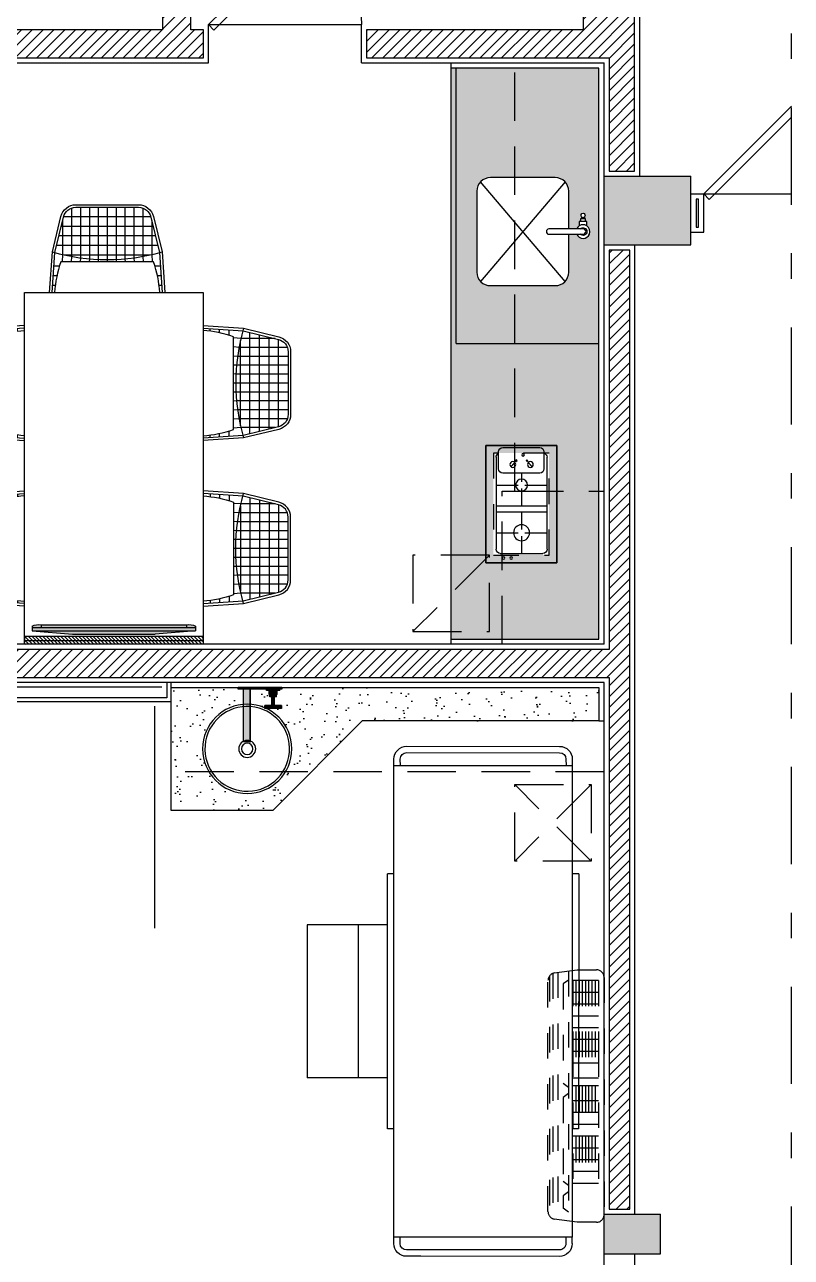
# Model space of a CAD drawing. Header units: millimetres. Extents: x 1999 to 2304, y 1614 to 1800.
# Drawn here: x 2215.706 to 2218.714, y 1632.207 to 1637.041 of the extents above; entities that cross this region are included whole.
import ezdxf

# ---------------------------------------------------------------- set-up
doc = ezdxf.new("R2010")
doc.units = ezdxf.units.MM
doc.header["$LTSCALE"] = 0.03
for name, pattern in [('CONTINU', [0]), ('DASHDOT', [25.4, 12.7, -6.35, 0, -6.35]), ('HIDDEN', [9.524999999999999, 6.35, -3.175])]:
    doc.linetypes.add(name, pattern=pattern)
for name, color, linetype in [('Ar condicionado', 3, 'Continuous'), ('BANCADAS', 5, 'Continuous'), ('Especificações', 3, 'Continuous'), ('Esquadrias', 3, 'Continuous'), ('Layout', 6, 'Continuous'), ('LOUÇAS E METAIS', 5, 'Continuous'), ('PL09', 9, 'Continuous'), ('PL1', 1, 'Continuous'), ('PL250', 250, 'Continuous'), ('PL251', 251, 'Continuous'), ('PL5', 5, 'Continuous'), ('PL6', 6, 'Continuous'), ('Projeção', 250, 'HIDDEN')]:
    doc.layers.add(name, color=color, linetype=linetype)
doc.linetypes.add('ZIGZAG', pattern='A,0.00254,-5.08,[131,ltypeshp.shx,S=5.08,R=0,X=-5.08,Y=0],-10.16,[131,ltypeshp.shx,S=5.08,R=180,X=5.08,Y=0],-5.08', length=20.32254)
pattern_1 = [(45, (174.6691626780557, -0.9525068782188555), (-0.02121320343559642, 0.02121320343559643), [])]

# ---------------------------------------------------------------- blocks, each defined once
blk = doc.blocks.new('L55_p')
at = {"layer": 'PL250'}
blk.add_lwpolyline([(0, 0.03345301067885487, 1), (0, -0.03345301067885487, 1)], format="xyb", close=True, dxfattribs=at)
at = {"layer": 'PL5'}
blk.add_lwpolyline([(-1.879334384994748e-13, 0.1749999999971191, 1), (-1.879334384994748e-13, -0.1749999999998043, 1)], format="xyb", close=True, dxfattribs=at)
blk.add_lwpolyline([(-0.0127383558278705, -0.165761264446086, 1563.580026749659), (-0.01316236934652443, -0.165728134404358)], format="xyb", dxfattribs=at)
at = {"layer": 'PL6'}
blk.add_lwpolyline([(0, 0.02250000745696923, 1), (0, -0.02250000745696923, 1)], format="xyb", close=True, dxfattribs=at)
blk = doc.blocks.new('PORTA60E')
at = {"layer": 'Esquadrias'}
for p, q in [((-0.4454772721475138, 0.403050865276299), (-0.4242640687119206, 0.4242640687119206)), ((-0.02121320343559319, -0.02121320343562161), (-0.4454772721475138, 0.403050865276299)), ((-0.4242640687119206, 0.4242640687119206), (0, 0)), ((-0.3836546509036509, 0.3836546509035657), (-0.3593701639873359, 0.4079391378198522)), ((-0.3765835830917865, 0.3765835830917013), (-0.359772917323312, 0.3933942488602042)), ((-0.359772917323312, 0.3933942488602042), (-0.3180171311267088, 0.3572953169130813)), ((-0.3593701639873359, 0.4079391378198522), (-0.3133717371036084, 0.3619407109361532)), ((-0.4048678543392157, 0.3624414474679725), (-0.4291523412555023, 0.3381569605517143)), ((-0.3977967865273513, 0.3553703796561365), (-0.4146074522958543, 0.3385597138876619)), ((-0.4146074522958543, 0.3385597138876619), (-0.3785085203487313, 0.2968039276910588)), ((-0.3133717371036084, 0.3619407109361532), (-0.3180171311267088, 0.3572953169130813)), ((-0.4291523412555023, 0.3381569605517143), (-0.3831539143717748, 0.2921585336679868)), ((-0.3831539143717748, 0.2921585336679868), (-0.3785085203487313, 0.2968039276910588)), ((0, 0), (-0.02121320343559319, -0.02121320343562161))]:
    blk.add_line(p, q, dxfattribs=at)
at = {"layer": 'Esquadrias', "color": 250}
blk.add_arc((0, -2.842170943040401e-14), 0.5999999999999943, 90, 180, dxfattribs=at)
blk = doc.blocks.new('cadeira deck.01')
at = {"layer": 'PL251'}
for p, q in [((0.02740737147587424, -0.02192421929035901), (0.02740737147814798, -0.01180794518123604)), ((0.06483547393554545, -0.02832974733238244), (0.06483547393872868, -0.01428658442265315)), ((0.1022635763947619, -0.03793156966154185), (0.1022635763988546, -0.01676522366407027)), ((0.184104667522206, -0.4243422463654594), (0.1841046676058795, -0.02695163572062539)), ((0.2215327699850604, -0.4152460818712922), (0.2215327700646412, -0.03604780023025397)), ((0.2589608724479149, -0.4061499173773524), (0.2589608725238577, -0.04514396474010993)), ((0.1483417901836219, -0.05089690150649459), (0.1197604183698786, -0.04852589007115113)), ((0.1412200821027909, -0.08584690941089376), (0.1197604183621479, -0.0840666901666833)), ((0.3308081247405426, -0.08584690945068416), (0.1412200821014267, -0.08584690941066639)), ((0.146676565067537, -0.3929075577683858), (0.1466765651380229, -0.05838632430178278)), ((0.2826325538744641, -0.0508969015349163), (0.1483417901836219, -0.05089690150649459)), ((0.2963889749107693, -0.3970453049147733), (0.2963889749830741, -0.05424857721837781)), ((0.1357258783136785, -0.1207969173155203), (0.1197604183548719, -0.1194724781534302)), ((0.3337027280003895, -0.1207969173571297), (0.1357258783123143, -0.1207969173155203)), ((0.1318249962114351, -0.1557469252206016), (0.119760418347596, -0.1547460897019488)), ((0.1287181960083217, -0.1906969331254555), (0.11976041834032, -0.1899538269716783)), ((0.3337027279858376, -0.1906969331686565), (0.1287181960069574, -0.1906969331254555)), ((0.3337027279931135, -0.1557469252628931), (0.1318249962100708, -0.1557469252203742)), ((0.1287181959992267, -0.2256469410312189), (0.1197604183325893, -0.2256469410293999)), ((0.3337027279785616, -0.2256469410744199), (0.1287181959992267, -0.2256469410312189)), ((0.1287181959937698, -0.2605969489369824), (0.1197604183253134, -0.2613400550871217)), ((0.3337027279712856, -0.2605969489801834), (0.1287181959919508, -0.2605969489369824)), ((0.1318249961818765, -0.2955469568434279), (0.1197604183175827, -0.2965477923568511)), ((0.1357258782695681, -0.3304969647501008), (0.1197604183103067, -0.3318214039053697)), ((0.3337027279640097, -0.2955469568859468), (0.1318249961805122, -0.2955469568434279)), ((0.333702727956279, -0.3304969647917102), (0.1357258782682038, -0.3304969647501008)), ((0.1412200820441285, -0.3654469726570011), (0.119760418302576, -0.3672271918921166)), ((0.3308081246818801, -0.3654469726967915), (0.1412200820427643, -0.3654469726572285)), ((0.027407371388108, -0.4394859368389104), (0.02740737139038174, -0.4293696627297874)), ((0.0648354738495982, -0.4370072976129546), (0.06483547385278143, -0.4229641347032254)), ((0.1022635763110884, -0.4345286583874537), (0.1022635763156359, -0.4133623123899821)), ((0.1483417901104076, -0.4003969805641288), (0.1197604182953, -0.4027679919876488)), ((0.2826325538012497, -0.4003969805923231), (0.1483417901104076, -0.4003969805641288))]:
    blk.add_line(p, q, dxfattribs=at)
at = {"layer": 'PL5'}
for points in [[(7.014638413238572e-06, 2.852058923963341e-05), (0.1586678617459256, -0.01047863782551814), (0.2978721030622182, -0.0443094920844129, -0.3459889099737353), (0.3437027280042457, -0.1026123977748381), (0.3437027279524045, -0.3486814843783219, -0.3459889099739378), (0.2978721029858207, -0.4069843900494203), (0.1586678616554309, -0.4408152442496527), (7.014638413321839e-06, -0.4513224025915735)], [(7.014638413224694e-06, -0.009993383522357138), (0.1571454152149272, -0.02039971941431815), (0.295510540552641, -0.05402664303088442, -0.3459889099735605), (0.3337027280044822, -0.1026123977725643), (0.333702727952641, -0.3486814843762756, -0.3459889099737917), (0.2955105404803362, -0.3972672391020393), (0.1571454151285252, -0.4308941626603979), (7.014638413099794e-06, -0.4413004984801789)]]:
    blk.add_lwpolyline(points, format="xyb", dxfattribs=at)
at = {"layer": 'PL6'}
blk.add_lwpolyline([(7.014638413044283e-06, -0.4321108102008856, 0.06536376883739925), (0.1197604182943905, -0.4077213894969742), (0.1197604183707881, -0.04357249256159831, 0.0653637688838813), (7.014638413210816e-06, -0.01918307180152293, 0.0653637688838813)], format="xyb", dxfattribs=at)
blk.add_arc((0.9166131537172078, -0.225646941196747), 0.7878949577179267, 164.1516206526303, 195.848379323294, dxfattribs=at)
blk = doc.blocks.new('TV GRANDE.01')
at = {"layer": 'PL09'}
h = blk.add_hatch(color=256, dxfattribs=at)
h.paths.add_polyline_path([(0.3954620610129496, 0), (-0.3954620610129496, 2.273736754432321e-13), (-0.7829999999999018, -0.03199999999969805), (0.7830000000001291, -0.03199999999992542)])
h.paths.add_polyline_path([(-0.6954620610129041, -0.06399999999985084), (-0.7829999999999018, -0.06399999999985084), (-0.7829999999999018, -0.07649999999989632, 0.139996578807031), (-0.6954620610129041, -0.08899999999994179)])
h.paths.add_polyline_path([(0.6954620610131315, -0.06399999999985084), (-0.6954620610129041, -0.06399999999985084), (-0.6954620610129041, -0.08899999999994179), (0.6954620610131315, -0.08899999999994179)])
h.paths.add_polyline_path([(0.7830000000001291, -0.07649999999989632), (0.7830000000001291, -0.06399999999985084), (0.6954620610131315, -0.06399999999985084), (0.6954620610131315, -0.08899999999994179, 0.1399965788070277)])
h.paths.add_polyline_path([(0.7830000000001291, -0.03199999999992542), (-0.7829999999999018, -0.03199999999969805), (-0.7829999999999018, -0.06399999999985084), (0.7830000000001291, -0.06399999999985084)])
at = {"layer": 'PL5'}
for p, q in [((-0.7829999999999018, -0.06399999999985084), (-0.7829999999999018, -0.03199999999969805)), ((-0.7829999999999018, -0.03199999999969805), (0.7830000000001291, -0.03199999999992542)), ((-0.7829999999999018, -0.06399999999985084), (0.7830000000001291, -0.06399999999985084)), ((0.7830000000001291, -0.06399999999985084), (0.7830000000001291, -0.03199999999992542))]:
    blk.add_line(p, q, dxfattribs=at)
at = {"layer": 'PL6'}
for p, q in [((-0.7829999999999018, -0.03199999999969805), (-0.3954620610129496, 2.273736754432321e-13)), ((-0.3954620610129496, 2.273736754432321e-13), (0.3954620610129496, 0)), ((0.7830000000001291, -0.03199999999992542), (0.3954620610129496, 0)), ((-0.7829999999999018, -0.07649999999989632), (-0.7829999999999018, -0.06399999999985084)), ((-0.6954620610129041, -0.08899999999994179), (-0.6954620610129041, -0.06399999999985084)), ((-0.6954620610129041, -0.08899999999994179), (0.6954620610131315, -0.08899999999994179)), ((0.6954620610131315, -0.08899999999994179), (0.6954620610131315, -0.06399999999985084)), ((0.7830000000001291, -0.07649999999989632), (0.7830000000001291, -0.06399999999985084))]:
    blk.add_line(p, q, dxfattribs=at)
for centre, radius, start, end in [((-0.7173465457597104, 0.07050781524230842), 0.1610020925204727, 245.9345378738336, 277.8122104436681), ((0.7173465457597104, 0.07050781524230842), 0.1610020925204764, 262.1877895563319, 294.0654621261664)]:
    blk.add_arc(centre, radius, start, end, dxfattribs=at)
blk = doc.blocks.new('mesa exame')
at = {"layer": 'Layout'}
for p, q in [((1834.463232821914, 677.6880880564111), (1834.438232363297, 677.6880804172333)), ((1835.888219127222, 677.7136401487785), (1834.888219272431, 677.7131012454778)), ((1834.888232745013, 677.6881012491081), (1834.888219272431, 677.7131012454778)), ((1835.888232599805, 677.6886401524087), (1835.888219127222, 677.7136401487785)), ((1836.338259926686, 677.6886609915438), (1836.313232522904, 677.6886533451056)), ((1834.388259315722, 677.6380534793288), (1834.388528767373, 677.038053551933)), ((1834.413259312092, 677.6380669519114), (1834.413528763743, 677.0380670245155)), ((1834.463246428329, 677.6627983272986), (1834.438245835879, 677.6630804208636)), ((1836.338246454104, 677.6636609879135), (1836.313245861654, 677.6639430814786)), ((1836.363331389015, 677.5060607865229), (1836.363259923056, 677.6386744641263)), ((1836.388290322159, 677.5822720109172), (1836.388259919426, 677.6386879367088)), ((1836.388529371076, 677.038688009313), (1836.388290322159, 677.5822720109172)), ((1836.363529374706, 677.0386745367305), (1836.363331389015, 677.5060607865229)), ((1834.438542232695, 677.0130805007282), (1834.463542825145, 677.0127984071631)), ((1836.313542258469, 677.0139431613431), (1836.338542850919, 677.0136610677782)), ((1834.438555705277, 676.9880805043584), (1834.463556167423, 676.9880805043583)), ((1834.888569559576, 676.9631013398632), (1834.888556086994, 676.9881013362331)), ((1834.888569559576, 676.9631013398632), (1835.888569414368, 676.9636402431639)), ((1835.888569414368, 676.9636402431639), (1835.888555941785, 676.9886402395338)), ((1836.338556323502, 676.9886610714084), (1836.31355586669, 676.9886495232681))]:
    blk.add_line(p, q, dxfattribs=at)
at = {"layer": 'Layout', "color": 5}
for p, q in [((1836.313232522904, 677.6886533451056), (1834.463232821914, 677.6880880564111)), ((1834.463232821914, 677.6880880564111), (1834.463556163895, 676.9880881435362)), ((1836.313555864884, 676.9886534322306), (1836.313232522904, 677.6886533451056)), ((1834.463556163895, 676.9880881435362), (1836.313555864884, 676.9886534322306))]:
    blk.add_line(p, q, dxfattribs=at)
at = {"layer": 'Layout'}
for centre, radius, start, end in [((1834.438259308462, 677.6380804244938), 0.05, 90.03087688618425, 180.0308768861908), ((1836.338259926686, 677.6386609915438), 0.05, 0.03087688619074739, 90.03087688618425), ((1834.438259308462, 677.6380804244938), 0.025, 90.03087688618425, 180.0308768861908), ((1836.338259926686, 677.6386609915438), 0.025, 0.03087688619074739, 90.03087688618425), ((1834.438528760112, 677.038080497098), 0.05, 180.0308768861908, 270.0308768861842), ((1834.438528760112, 677.038080497098), 0.025, 180.0308768861908, 270.0308768861842), ((1836.338529378337, 677.038661064148), 0.025, 270.0308768861842, 0.03087688619074739), ((1836.338529378337, 677.038661064148), 0.05, 270.0308768861842, 0.03087688619074739)]:
    blk.add_arc(centre, radius, start, end, dxfattribs=at)
blk = doc.blocks.new('1179C85_P')
at = {"layer": 'Especificações'}
h = blk.add_hatch(color=9, dxfattribs=at)
h.dxf.hatch_style = 1
h.paths.add_polyline_path([(-1.000154820074428e-14, 0), (-0.1368569897952057, 0), (-0.1368547259952493, -0.006534158820159064), (-3.570083274145874e-09, -0.006534158820159064)])
h = blk.add_hatch(color=9, dxfattribs=at)
h.dxf.hatch_style = 1
h.paths.add_polyline_path([(0.03395699256475382, 4.336808689942018e-19), (-1.000415028595825e-14, 4.336808689942018e-19), (-3.570083277615321e-09, -0.006534158820159064), (0.03395699256475382, -0.006534158820159064)])
h = blk.add_hatch(color=9, dxfattribs=at)
h.dxf.hatch_style = 1
h.paths.add_polyline_path([(-0.07691797499524, -0.006534158820159064), (-0.1288820339952963, -0.006534158820159064), (-0.1288821692352258, -0.01167911472020932), (-0.07691783975519684, -0.01167911472020933)])
h = blk.add_hatch(color=9, dxfattribs=at)
h.dxf.hatch_style = 1
h.paths.add_polyline_path([(-0.08669326331554698, -0.01167911472020933), (-0.1191067456749893, -0.01167911472020933), (-0.1191068338752075, -0.0264029698801096), (-0.08669317511521513, -0.02640296988010959)])
h = blk.add_hatch(color=9, dxfattribs=at)
h.dxf.hatch_style = 1
h.paths.add_polyline_path([(-0.08998602803565868, -0.02640296988010959), (-0.115814004475074, -0.02640296988010959), (-0.1158140279952704, -0.03634499442000561), (-0.08998598099526588, -0.03634499442000561)])
h = blk.add_hatch(color=9, dxfattribs=at)
h.dxf.hatch_style = 1
h.paths.add_polyline_path([(-0.09775509563519336, -0.03634499442000561), (-0.1080450044952386, -0.03634499442000561), (-0.1080450044952386, -0.07029440302403642), (-0.09775509563519337, -0.07029448891736483)])
h = blk.add_hatch(color=9, dxfattribs=at)
h.dxf.hatch_style = 1
h.paths.add_polyline_path([(0.01309511124475193, -0.006534158820159064), (-0.01309523195527618, -0.006534158820159057), (-0.01309523195527618, -0.2121653352000976), (-2.564640280283692e-07, -0.2128515855902433), (0.01309511124475193, -0.2121652881601221)])
h = blk.add_hatch(color=9, dxfattribs=at)
h.dxf.hatch_style = 1
h.paths.add_polyline_path([(-0.1088737641890047, -0.0702944915401531), (-0.1353190050299451, -0.0702944915401531), (-0.1351285934005058, -0.08120084490019543), (-0.1086836434442132, -0.08120079906446953)])
h = blk.add_hatch(color=9, dxfattribs=at)
h.dxf.hatch_style = 1
h.paths.add_polyline_path([(-0.09744088901527448, -0.0702944915401531), (-0.1083593436205241, -0.07029440040014207), (-0.1081689776400841, -0.08120079817242469), (-0.09763134597127589, -0.08120077990806807)])
h = blk.add_hatch(color=9, dxfattribs=at)
h.dxf.hatch_style = 1
h.paths.add_polyline_path([(-0.07048100375526124, -0.07029440039929266), (-0.09692644781523542, -0.0702944915401531), (-0.0971165894054789, -0.08120077901586593), (-0.07067141523060691, -0.08120073317975139)])
at = {"color": 5, "linetype": 'CONTINU'}
for p, q in [((-0.1368569897952057, 0), (0.03395700432474769, 0)), ((-0.1368569897952057, 0), (-0.1368547259952493, -0.006534158820159064)), ((-0.1368547465752954, -0.006534158820159064), (0.03395699256475382, -0.006534158820159064)), ((-0.1288821692352258, -0.01167911472020933), (-0.1288820339952963, -0.006534158820159064)), ((-0.1288821692352258, -0.01167911472020933), (-0.07691783975519684, -0.01167911472020933)), ((-0.1191068338752075, -0.02640296988010959), (-0.1191067456752535, -0.0116791588200158)), ((-0.1191068338752075, -0.02640296988010959), (-0.08669317511521513, -0.02640296988010959)), ((-0.1158140279952704, -0.03634499442000561), (-0.1158140044752827, -0.02640305808017729)), ((-0.1158140279952704, -0.03634499442000561), (-0.08998598099526589, -0.03634499442000561)), ((-0.1080450044952386, -0.07029440040014379), (-0.1080450044952386, -0.03634499442000561)), ((-0.09775509563519336, -0.07029440040014379), (-0.09775509563519336, -0.03634499442000561)), ((-0.08998598099526589, -0.03634499442000561), (-0.08998602803524136, -0.02640305808017729)), ((-0.08669317511521513, -0.02640296988010959), (-0.08669326331528282, -0.0116791588200158)), ((-0.07691783975519684, -0.01167911472020933), (-0.07691797499524, -0.006534158820159064)), ((-0.01358280155523062, -0.2121653352000976), (-0.01358280155523062, -0.006534158820159064)), ((-0.01309523195527618, -0.2121653352000976), (-0.01309523195527618, -0.006534158820159064)), ((0.01309511124475193, -0.2121653352000976), (0.01309511124475193, -0.006534158820159064)), ((0.01358280432475567, -0.2121653352000976), (0.01358280432475567, -0.006534158820159064)), ((0.03395699256475382, -0.006534158820159064), (0.03395699256475382, -2.058004611171782e-08)), ((-0.1353190052352602, -0.07029447978015924), (-0.1351285931951907, -0.08120085666018895)), ((-0.1353189817152725, -0.0702944915401531), (-0.1088737405152642, -0.0702944915401531)), ((-0.1351285931951907, -0.08120084490019508), (-0.07067163923522912, -0.08120073318013965)), ((-0.108873764035252, -0.07029450036020535), (-0.1086836430552012, -0.08120082138020734)), ((-0.1088737405152642, -0.0702944915401531), (-0.1086735500352916, -0.0702916074001223)), ((-0.1086735500352916, -0.0702916074001223), (-0.1083998095751895, -0.0702916074001223)), ((-0.1083998095751895, -0.0702916074001223), (-0.1083698186351967, -0.07029277458013894)), ((-0.1083698186351967, -0.07029277458013894), (-0.108359343415259, -0.07029440040014379)), ((-0.108359343415259, -0.07029440040014379), (-0.09744088901527448, -0.0702944915401531)), ((-0.108359343415259, -0.07029441216013765), (-0.1081689784152786, -0.08120075376018576)), ((-0.09763134515526417, -0.08120073318013965), (-0.09744088901527448, -0.0702944915401531)), ((-0.09744088901527448, -0.0702944915401531), (-0.0974304137952231, -0.07029277458013894)), ((-0.09743039027523537, -0.07029276282014507), (-0.09740040227529789, -0.0702916074001223)), ((-0.09740040227529789, -0.0702916074001223), (-0.09712663829520807, -0.0702916074001223)), ((-0.09712663829520807, -0.0702916074001223), (-0.0969264478152354, -0.0702944915401531)), ((-0.09711658937521861, -0.0812007772801735), (-0.0969264478152354, -0.0702944915401531)), ((-0.0969264478152354, -0.0702944915401531), (-0.07048125071526101, -0.07029440040014379)), ((-0.07067141579523195, -0.08120076552017963), (-0.0704810037552761, -0.07029440040014379)), ((-0.01358280155523062, -0.2121653528402021), (-0.01309523195527618, -0.2121653528402021)), ((-0.01310586299518945, -0.2125805249399946), (-0.0131060305752726, -0.2124799593000262)), ((-0.01310348453523602, -0.2126392338000187), (-0.0131019704352866, -0.2126558595000461)), ((-0.01310324933524498, -0.2123551798201788), (-0.01310171465524945, -0.2123101478400713)), ((-0.0131019704352866, -0.2126558595000461), (-0.01310013293527845, -0.2126681869201548)), ((-0.01310171465524945, -0.2123102125201513), (-0.01309523195527618, -0.2121653057999993)), ((-0.01310013293527845, -0.2126681869201548), (-0.01309764275526959, -0.2126767276201917)), ((-0.01309523195527618, -0.2121653352000976), (-1.162152329925448e-07, -0.2128515929400692)), ((-0.01309523195527618, -0.2126791149000837), (-4.495291250350419e-09, -0.2133654343801936)), ((-1.162152329925448e-07, -0.2128515782401337), (0.01309511124475193, -0.2121652881601221)), ((-4.495291250350419e-09, -0.2133654020401536), (0.01309522296480736, -0.2126791149000837)), ((0.01309511124475193, -0.2121653057999993), (0.01310252298480918, -0.2123329152000224)), ((0.01309511124475193, -0.2121653528402021), (0.01358280432475567, -0.2121653528402021)), ((0.01309522296480736, -0.2126791149000837), (0.01309801596471516, -0.2126758779600095)), ((0.01309801596471516, -0.2126758779600095), (0.01310013570480351, -0.2126681869201548)), ((0.01310013570480351, -0.2126681869201548), (0.01310197320481166, -0.2126558595000461)), ((0.01310197320481166, -0.2126558771401506), (0.01310348730476107, -0.2126392338000187)), ((0.01310252298480918, -0.2123329945800378), (0.01310390184471544, -0.2123769887400613)), ((0.01310586576471451, -0.2125805102400591), (0.01310603334479765, -0.2124799593000262))]:
    blk.add_line(p, q, dxfattribs=at)
for points in [[(-0.01309523195527618, -0.2126791149000837), (-0.01334346791520602, -0.2126001318001727), (-0.01351759529529772, -0.2124161583601563), (-0.01358280155523062, -0.2121653528402021)], [(-0.0131060305752726, -0.2124799593000262), (-0.01310542493524736, -0.2124407397000141), (-0.01310449589527707, -0.2123989005601743), (-0.01310324933524498, -0.2123552121599914)], [(-0.01310586299518945, -0.2125805249399946), (-0.01310567189523226, -0.2125890597601483), (-0.01310546021522896, -0.2125972947001173), (-0.01310521325524405, -0.2126052238800185)], [(-0.01310510153518862, -0.212608519620062), (-0.01310463995525879, -0.2126197621801111), (-0.01310410193525513, -0.2126300316001561), (-0.01310348453523602, -0.2126392338000187)], [(-4.495291250350419e-09, -0.2133654020401536), (-9.86231520982983e-06, -0.2132949919800922), (-9.86231520982983e-06, -0.2131103335200351), (-1.625528511794982e-08, -0.2128516076400047)], [(-4.495291250350419e-09, -0.2133654020401536), (9.865084734883567e-06, -0.2132949919800922), (9.865084734883567e-06, -0.2131103305800934), (7.264702617248986e-09, -0.2128515929400692)], [(0.01309522296480736, -0.2126791149000837), (0.01334347068473107, -0.2126001318001727), (0.01351758630471522, -0.2124161583601563), (0.01358280432475567, -0.2121653528402021)], [(0.01310509254471981, -0.212608519620062), (0.01310463096478998, -0.2126197357201818), (0.01310410470478018, -0.2126300080801684), (0.01310348730476107, -0.2126392338000187)], [(0.01310603334479765, -0.2124799593000262), (0.01310555118470802, -0.212447407620175), (0.01310483382474104, -0.2124128302800727), (0.01310390184471544, -0.2123770063801658)], [(0.01310586576471451, -0.2125805102400591), (0.01310567466475732, -0.2125890597601483), (0.01310546298475401, -0.2125973005800006), (0.01310521602476911, -0.2126052238800185)]]:
    blk.add_lwpolyline(points, dxfattribs=at)
blk = doc.blocks.new('torcop')
at = {"layer": 'LOUÇAS E METAIS', "linetype": 'CONTINU', "extrusion": (0, 0, -1)}
for points in [[(-3357.069804241057, 1190.512446507268, -0.6457513110647096), (-3357.06380425538, 1190.525737978164, -0.6457513110647103), (-3357.057804269702, 1190.512446507268)], [(-3357.069804241057, 1190.512446507268, 0.2152504370214427), (-3357.06380425538, 1190.509738016355, 0.2152504370214419), (-3357.057804269702, 1190.512446507268)]]:
    blk.add_lwpolyline(points, format="xyb", dxfattribs=at)
at = {"layer": 'LOUÇAS E METAIS', "color": 6, "linetype": 'CONTINU', "extrusion": (0, 0, -1)}
for points in [[(-3357.088752065633, 1190.4436172527, 0.6683948140124802), (-3357.038856512494, 1190.443617089922, 0.3608591662082825), (-3357.049054290587, 1190.476557076556)], [(-3357.049054290587, 1190.476557076556, 0.2972891857703544), (-3357.078554219218, 1190.476557077178)], [(-3357.078554219218, 1190.476557077178, 0.1512520617131755), (-3357.088751997923, 1190.464267199487, -0.9999999833546326)]]:
    blk.add_lwpolyline(points, format="xyb", dxfattribs=at)
at = {"layer": 'LOUÇAS E METAIS', "color": 250, "linetype": 'CONTINU', "extrusion": (0, 0, -1)}
blk.add_lwpolyline([(-3357.074685115823, 1190.464267152854, -2.50662756314521), (-3357.074685185253, 1190.443617208893)], format="xyb", dxfattribs=at)
at = {"layer": 'LOUÇAS E METAIS', "color": 6, "linetype": 'CONTINU'}
blk.add_lwpolyline([(3357.049054290587, 1190.476557076556), (3357.049054290587, 1190.492942051198), (3357.078554219218, 1190.492942051198), (3357.078554219218, 1190.476557077178)], dxfattribs=at)
at = {"layer": 'LOUÇAS E METAIS', "color": 250, "linetype": 'CONTINU'}
for points in [[(3357.053804279249, 1190.492942051198), (3357.053804279249, 1190.503942024941), (3357.073804230557, 1190.503942024941), (3357.073804230557, 1190.492942051198)], [(3357.057804269702, 1190.512446507268), (3357.057804269702, 1190.503942024941)], [(3357.069804241057, 1190.512446507268), (3357.069804241057, 1190.503942024941)]]:
    blk.add_lwpolyline(points, dxfattribs=at)
at = {"layer": 'LOUÇAS E METAIS', "linetype": 'CONTINU'}
blk.add_lwpolyline([(3357.088751997923, 1190.464267199487), (3357.197479338942, 1190.464267116592, -0.9999999999999998), (3357.197479338942, 1190.443617171987), (3357.06380425538, 1190.443617170079, -0.9999999999999998), (3357.06380425538, 1190.4642671185), (3357.074685115823, 1190.464267152854)], format="xyb", dxfattribs=at)
blk.add_lwpolyline([(3357.074685115823, 1190.464267152854), (3357.088751997923, 1190.464267199487)], dxfattribs=at)
blk = doc.blocks.new('cooktop 2 bocas.01')
at = {"layer": 'PL250'}
for p, q in [((0.04648263548688192, 0.09857130808904913), (0.4067767531341815, 0.09857130808904913)), ((0.1553613119576767, 0.09857130808859438), (0.1553613119576767, 0.01176438261381918)), ((0.236372341369588, 0.09857130808859438), (0.236372341369588, -0.1013746762023402)), ((0.2613723413696789, -0.1013746762016581), (0.2613723413696789, 0.09857130808904913)), ((0.3423833707811355, 0.09857130808904913), (0.3423833707811355, 0.01176438261427393)), ((0.008308823529205256, 0.07249277809364685), (0.008308823529660003, -0.07249277809387422)), ((0.09196465567174528, 0.08911042515251211), (0.02492647058852526, 0.08911042515251211)), ((0.1085823027301558, -0.07249277809387422), (0.1085823027301558, 0.07249277809364685)), ((0.1085823027301558, -0.07249277809387422), (0.1085823027301558, 0.07249277809364685)), ((0.4233944001930467, 0.08195366103018387), (0.4233944001930467, -0.08475702914347494)), ((0.108272763916375, -0.001401684057327657), (0.1421952452865298, -0.001401684057327657)), ((0.1553613119576767, -0.01456775072847449), (0.1553613119576767, -0.1013746762023402)), ((0.1685273786288235, -0.001401684057327657), (0.236372341369588, -0.001401684057327657)), ((0.2613723413696789, -0.001401684056872909), (0.3292173041099886, -0.001401684056872909)), ((0.3423833707811355, -0.01456775072801975), (0.3423833707811355, -0.1013746762018854)), ((0.3555494374522823, -0.001401684056872909), (0.4233944001930467, -0.001401684056872909)), ((0.02492647058852526, -0.08911042515228473), (0.09196465567174528, -0.08911042515228473)), ((0.4067767531341815, -0.1013746762027949), (0.04648263548733667, -0.1013746762037044)), ((0.4067767531341815, -0.1013746762018854), (0.1085823027301558, -0.1013746762018854))]:
    blk.add_line(p, q, dxfattribs=at)
for points in [[(0.06064050950317323, 0.02345324593625264), (0.06361724956877879, 0.02064292688191927), (0.05927113506822934, 0.01603944488851994), (0.05629439500262379, 0.01884976394376281)], [(0.06064050950317323, -0.02625661405090796), (0.06361724956877879, -0.02344629499657458), (0.05927113506822934, -0.01884281300317525), (0.05629439500262379, -0.02165313205841812)]]:
    blk.add_lwpolyline(points, close=True, dxfattribs=at)
at = {"layer": 'PL250', "extrusion": (-0.6743569862709107, 0.7384054814718096, 0), "elevation": -0.02681373756093973}
blk.add_lwpolyline([(-0.08896531151676713, 0.02492647058822328), (-0.08896531151676713, 0.02492647058822328, -0.1447060525105109), (-0.07769650432945793, 0.02700367647057518, -0.1404771322399521), (-0.06607710851624363, 0.02492647058822328), (-0.06607710851624363, 0.02492647058822328), (-0.08896531151676713, 0.02492647058822328)], format="xyb", dxfattribs=at)
at = {"layer": 'PL250', "extrusion": (-0.6743569862709107, -0.7384054814718096, 0), "elevation": -0.02474371517821743}
blk.add_lwpolyline([(0.0908557823889958, 0.02492647058822327), (0.0908557823889958, 0.02492647058822327, 0.1447060525105109), (0.07958697520199327, 0.02700367647057517, 0.1404771322399521), (0.06796757938896142, 0.02492647058822327), (0.06796757938896142, 0.02492647058822327), (0.0908557823889958, 0.02492647058822327)], format="xyb", dxfattribs=at)
at = {"layer": 'PL250'}
for centre, radius in [((0.4415905456371547, 0.06963860113864939), 0.005055516275900727), ((0.07478547966775295, 0.0331407213006969), 0.01149326958865105), ((0.1553613119576767, -0.001401684057327657), 0.02341708943340825), ((0.3423833707811355, -0.001401684056872909), 0.03137805272921594), ((0.4415905456371547, 0.03957548034713909), 0.005055516275900727), ((0.03678091999836397, -0.007217885695354198), 0.005055516275900727), ((0.07478547966775295, -0.03594408941535221), 0.01149326958865105)]:
    blk.add_circle(centre, radius, dxfattribs=at)
for centre, radius, start, end in [((0.04648263548688192, 0.08195366103018387), 0.01661764705881548, 90, 154.4897517639311), ((0.4067767531341815, 0.08195366103018387), 0.01661764705881548, 0, 90), ((0.02492647058852526, 0.07249277809364685), 0.01661764705881548, 90, 180), ((0.09196465567174528, 0.07249277809364685), 0.01661764705881548, 0, 90), ((0.02492647058852526, -0.07249277809387422), 0.01661764705881548, 180, 270), ((0.04648263548733667, -0.08475702914370231), 0.016617647059731, 195.1872408295826, 269.9999999984367), ((0.09196465567174528, -0.07249277809387422), 0.01661764705881548, 270, 0), ((0.4067767531341815, -0.08475702914347494), 0.01661764705881548, 270, 0)]:
    blk.add_arc(centre, radius, start, end, dxfattribs=at)
at = {"layer": 'PL6'}
for points in [[(0, 0.1391104251520119), (0.4600000000000364, 0.1391104251520119), (0.4600000000000364, -0.1391104251522393), (0, -0.1391104251522393)], [(0, 0.1391104251520119), (0, -0.1391104251522393), (0.4600000000000364, -0.1391104251522393), (0.4600000000000364, 0.1391104251520119)]]:
    blk.add_lwpolyline(points, close=True, dxfattribs=at)
blk = doc.blocks.new('ar projeção.01')
at = {"layer": 'Projeção', "ltscale": 0.5}
for p, q in [((-0.4524999999996453, -0.02117064795993429), (-0.4524999999996453, -0.1229893927763896)), ((-0.4524999999996453, -0.02117064795970691), (-0.1749999999994998, -0.02117064795970691)), ((-0.4524999999996453, -0.03443503545327076), (-0.06999999999970896, -0.03443503545327076)), ((-0.4062499999995453, -0.02117064795970691), (-0.4062499999995453, -0.1229893927761623)), ((-0.3599999999996726, -0.02117064795970691), (-0.3599999999996726, -0.1229893927761623)), ((-0.3137499999995725, -0.02117064795970691), (-0.3137499999995725, -0.1229893927761623)), ((-0.2674999999996999, -0.02117064795970691), (-0.2674999999996999, -0.1229893927761623)), ((-0.2212499999995998, -0.02117064795970691), (-0.2212499999995998, -0.1229893927761623)), ((-0.1749999999994998, -0.02117064795970691), (0.3425000000004275, -0.02117064795970691)), ((-0.1749999999994998, -0.02117064795970691), (-0.1749999999994998, -0.1229893927761623)), ((-0.1287499999996271, -0.02117064795970691), (-0.1287499999996271, -0.1229893927761623)), ((-0.06999999999970896, -0.02117064795970691), (-0.06999999999970896, -0.1229893927761623)), ((-0.03999999999973625, -0.02117064795970691), (-0.03999999999973625, -0.1229893927761623)), ((-0.03999999999973625, -0.03443503545327076), (0.3425000000004275, -0.03443503545327076)), ((0.01875000000040927, -0.02117064795970691), (0.01875000000040927, -0.1229893927761623)), ((0.06500000000028194, -0.02117064795970691), (0.06500000000028194, -0.1229893927761623)), ((0.1112500000001546, -0.02117064795970691), (0.1112500000001546, -0.1229893927761623)), ((0.1575000000002547, -0.02117064795970691), (0.1575000000002547, -0.1229893927761623)), ((0.2037500000003547, -0.02117064795970691), (0.2037500000003547, -0.1229893927761623)), ((0.2500000000004547, -0.02117064795970691), (0.2500000000004547, -0.1229893927761623)), ((0.2962500000003274, -0.02117064795970691), (0.2962500000003274, -0.1229893927761623)), ((0.3425000000004275, -0.02117064795970691), (0.3425000000004275, -0.1229893927761623)), ((-0.4524999999996453, -0.04838066571664967), (-0.06999999999970896, -0.04838066571664967)), ((-0.4524999999996453, -0.06048939277616228), (-0.06999999999970896, -0.06048939277616228)), ((-0.4524999999996453, -0.07298939277620775), (-0.06999999999970896, -0.07298939277620775)), ((-0.4524999999996453, -0.08548939277602585), (-0.06999999999970896, -0.08548939277602585)), ((-0.03999999999973625, -0.04838066571664967), (0.3425000000004275, -0.04838066571664967)), ((-0.03999999999973625, -0.06048939277616228), (0.3425000000004275, -0.06048939277616228)), ((-0.03999999999973625, -0.07298939277620775), (0.3425000000004275, -0.07298939277620775)), ((-0.03999999999973625, -0.08548939277602585), (0.3425000000004275, -0.08548939277602585)), ((-0.4901968036010658, -0.1399999999998727), (0.4901968036015205, -0.1399999999998727)), ((-0.4549999999996999, -0.1399999999998727), (-0.4395489856651693, -0.1601691193093302)), ((-0.4524999999996453, -0.09798939277607133), (-0.06999999999970896, -0.09798939277607133)), ((-0.4524999999996453, -0.1104893927761168), (-0.06999999999970896, -0.1104893927761168)), ((-0.4524999999996453, -0.1229893927761623), (-0.1749999999994998, -0.1229893927761623)), ((-0.1749999999994998, -0.1229893927761623), (0.3425000000004275, -0.1229893927761623)), ((-0.0340763122314911, -0.1399999999998727), (-0.04952732656602166, -0.1601691193093302)), ((-0.03999999999973625, -0.09798939277607133), (0.3425000000004275, -0.09798939277607133)), ((-0.03999999999973625, -0.1104893927761168), (0.3425000000004275, -0.1104893927761168)), ((-0.009570664619332092, -0.1399999999998727), (0.005880349715198463, -0.1601691193093302)), ((0.3504497310882471, -0.1399999999998727), (0.3349987167537165, -0.1601691193093302)), ((0.3755658043489802, -0.1399999999998727), (0.3910168186835108, -0.1601691193093302)), ((0.4550000000001546, -0.1399999999998727), (0.4395489856656241, -0.1601691193093302)), ((-0.4845469017607229, -0.1811697852840553), (0.4845469017611777, -0.1811697852840553)), ((-0.4395489856651693, -0.1601691193093302), (-0.04952732656602166, -0.1601691193093302)), ((0.005880349715198463, -0.1601691193093302), (0.3349987167537165, -0.1601691193093302)), ((0.3910168186835108, -0.1601691193093302), (0.4395489856656241, -0.1601691193093302)), ((-0.4810134665333408, -0.2009313792561898), (0.4810134665337955, -0.2009313792561898)), ((-0.4709341946606855, -0.2141056637021848), (0.4709341946611403, -0.2141056637024121))]:
    blk.add_line(p, q, dxfattribs=at)
blk.add_lwpolyline([(-0.4530759478973323, -0.2200000000000273, -0.363970234266448), (-0.4826201804878565, -0.1952094453301925), (-0.4950000000001182, -0.1050000000002456), (-0.4950000000001182, -0.03000000000020009, -0.4142135623747817), (-0.4650000000001455, 0), (0.4649999999999181, 0, -0.414213562372562), (0.4949999999998909, -0.02999999999997272), (0.4949999999998909, -0.1050000000000182), (0.4826201804876291, -0.1952094453299651, -0.3639702342661028), (0.4530759478973323, -0.2200000000000273)], format="xyb", close=True, dxfattribs=at)

msp = doc.modelspace()

# ---------------------------------------------------------------- hatches: boundary and pattern name
at = {"layer": 'BANCADAS', "ltscale": 0.02}
h = msp.add_hatch(dxfattribs=at)
h.set_pattern_fill('AR-SAND', color=251, scale=0.001, angle=90)
h.set_pattern_definition([(127.5, (-100.0120081555319, 32.44458864335047), (-0.04894132373293424, -0.001600031295984043), [0, -0.038608, 0, -0.04318, 0, -0.041275]), (97.49999999999994, (-100.0120081555319, 32.44458864335047), (-0.07168251005683543, 0.04495232831380027), [0, -0.020828, 0, -0.034798, 0, -0.013335]), (57.49999999999999, (-100.0120081555319, 32.41334664335045), (-0.0001437184678545714, 0.0790992370241458), [0, -0.01269999999999999, 0, -0.04571999999999996, 0, -0.05968999999999996]), (47.5, (-100.0120081555319, 32.41334664335045), (-0.02229293232572163, 0.07635564524722972), [0, -0.00635, 0, -0.029972, 0, -0.03429])])
h.paths.add_polyline_path([(2217.959259431535, 1636.870885389607), (2217.39925976625, 1636.870885389607), (2217.399260218559, 1635.790885389607), (2217.959259431535, 1635.790885389607)], flags=17)
h.paths.add_polyline_path([(2217.533445238166, 1636.017385388355, -0.4142135623730951), (2217.480507738166, 1636.070322888355), (2217.480507738166, 1636.387947887575, -0.414213562323194), (2217.533445238166, 1636.440885387566), (2217.787545237878, 1636.440885387566, -0.4142135647255845), (2217.840482738304, 1636.387947887566), (2217.84048273825, 1636.23972276119), (2217.871901533974, 1636.239722785144, -0.1512520617131755), (2217.882099312679, 1636.252012662835), (2217.882099312679, 1636.268397636855), (2217.886849301339, 1636.268397636855), (2217.886849301339, 1636.279397610597), (2217.890849290839, 1636.279397610597), (2217.890849290839, 1636.287902092925, -0.6457513110647093), (2217.896849276517, 1636.301193563821, -0.6457513110647103), (2217.902849262195, 1636.287902092925), (2217.902849262195, 1636.279397610597), (2217.906849252648, 1636.279397610597), (2217.906849252648, 1636.268397636855), (2217.911599241309, 1636.268397636855), (2217.911599241309, 1636.252012662213, -0.3608591662082825), (2217.921797019403, 1636.219072675579, -0.6683936213533279), (2217.87190150031, 1636.219072756092), (2217.84048273825, 1636.21907275654), (2217.840482738304, 1636.070322888355, -0.414213562373095), (2217.787545238304, 1636.017385388355)], flags=16)
h.paths.add_polyline_path([(2217.959259431535, 1635.790885389607), (2217.399260218559, 1635.790885389607), (2217.39925976625, 1636.870885389607), (2217.37925976625, 1636.870885389607), (2217.379260695541, 1634.630885120847), (2217.959259431535, 1634.630885380645)])
h.paths.add_polyline_path([(2217.763371120693, 1635.360885389604), (2217.763371120693, 1634.960885389604), (2217.545150270389, 1634.960885389604), (2217.545150270389, 1635.360885389604)], flags=16)
at = {"layer": 'BANCADAS'}
h = msp.add_hatch(dxfattribs=at)
h.set_pattern_fill('AR-SAND', color=251, scale=0.002, angle=270)
h.set_pattern_definition([(307.5, (149.6691626780557, -0.9525068782190829), (0.09788264746586847, 0.003200062591968074), [0, -0.077216, 0, -0.08636, 0, -0.08255]), (277.5, (149.6691626780557, -0.9525068782190829), (0.1433650201136708, -0.08990465662760055), [0, -0.04165600000000001, 0, -0.069596, 0, -0.02667]), (237.5, (149.6691626780557, -0.8900228782190425), (0.0002874369357091234, -0.1581984740482916), [0, -0.0254, 0, -0.09144, 0, -0.11938]), (227.5, (149.6691626780557, -0.8900228782190425), (0.04458586465144324, -0.1527112904944594), [0, -0.01269999999999999, 0, -0.05994399999999994, 0, -0.06857999999999989])])
h.paths.add_polyline_path([(2217.959259431526, 1634.440885389603), (2216.279259431526, 1634.440885389603), (2216.279259431526, 1633.960885389604), (2216.680682998629, 1633.960885389604), (2217.030363717918, 1634.310566108893), (2217.959259431526, 1634.310566108894)])
h.paths.add_polyline_path([(2216.754259431533, 1634.200885389614, -1), (2216.404259431536, 1634.200885389614, -1)], flags=16)
h.paths.add_polyline_path([(2216.612712442215, 1634.200885389614, -1), (2216.545806420857, 1634.200885389614, -1)], flags=0)
h.paths.add_polyline_path([(2216.601759438993, 1634.200885389614, -1), (2216.556759424079, 1634.200885389614, -1)], flags=0)
at = {"layer": 'Layout'}
h = msp.add_hatch(dxfattribs=at)
h.set_pattern_fill('_USER', color=252, scale=0.01, angle=135, pattern_type=0)
h.set_pattern_definition([(135, (3953.484084416874, -868.7778208238731), (-0.007071067811865476, -0.007071067811865474), [])])
h.paths.add_polyline_path([(2215.705759431537, 1634.625885389604), (2215.705759431537, 1634.640885389604), (2216.405759431537, 1634.640885389604), (2216.405759431537, 1634.625885389604)])
h.paths.add_polyline_path([(2215.705759431537, 1634.610885389605), (2215.705759431537, 1634.625885389604), (2216.405759431537, 1634.625885389604), (2216.405759431537, 1634.610885389605)])
at = {"layer": 'PL1'}
h = msp.add_hatch(dxfattribs=at)
h.set_pattern_fill('_USER', color=251, scale=0.03, angle=45, pattern_type=0)
h.set_pattern_definition(pattern_1)
h.paths.add_polyline_path([(2218.007259431534, 1642.250885389607), (2217.447259431534, 1642.250885389607), (2217.447259431534, 1641.000885389607), (2217.025764219466, 1641.000885389607), (2217.025764219466, 1640.890885389607), (2217.897259431535, 1640.890885389607), (2217.897259431535, 1638.270885389607), (2216.357259431535, 1638.270885389607), (2216.357259431535, 1638.420885389607), (2216.247259431535, 1638.420885389607), (2216.247259431535, 1637.020885389607), (2213.872259431531, 1637.020885389607), (2213.872259431531, 1636.930885389607), (2214.022259431537, 1636.930885389607), (2214.022259431537, 1636.860885389602), (2214.13225943154, 1636.860885389602), (2214.132259431539, 1636.910885389607), (2216.407259431534, 1636.910885389607), (2216.407259431535, 1637.020885389607), (2216.357259431535, 1637.020885389607), (2216.357259431535, 1638.160885389606), (2217.897259431535, 1638.160885389607), (2217.897259431535, 1637.020885389607), (2217.047259431535, 1637.020885389607), (2217.047259431534, 1636.910885389607), (2217.999259431536, 1636.910885389607), (2217.999259431536, 1636.466885389607), (2218.099259431537, 1636.466885389607), (2218.099259431537, 1638.347885389608), (2218.406259431536, 1638.347885389608), (2218.406259431536, 1638.457885389608), (2217.963259431536, 1638.457885389608), (2217.963259431537, 1639.843885389608), (2218.341759431537, 1639.843885389608), (2218.341759431537, 1639.953885389608), (2218.007259431535, 1639.953885389608), (2218.007259431535, 1640.793885389608), (2218.092259431529, 1640.793885389608), (2218.092259431529, 1640.883885389608), (2218.007259431534, 1640.883885389608)])
h.paths.add_polyline_path([(2217.527259431535, 1640.990885389607), (2217.527259431535, 1642.170885389607), (2217.907259431535, 1642.170885389607), (2217.907259431535, 1640.990885389607)], flags=16)
h.paths.add_polyline_path([(2217.557259431534, 1641.020885389607), (2217.557259431534, 1642.140885389607), (2217.877259431535, 1642.140885389607), (2217.877259431535, 1641.020885389607)], flags=0)
h = msp.add_hatch(color=9, dxfattribs=at)
h.dxf.hatch_style = 1
h.paths.add_polyline_path([(2218.320259431535, 1636.446885389608), (2217.979259431536, 1636.446885389607), (2217.979259431536, 1636.176885389607), (2218.320259431535, 1636.176885389608)])
h = msp.add_hatch(dxfattribs=at)
h.set_pattern_fill('_USER', color=251, scale=0.03, angle=45, pattern_type=0)
h.set_pattern_definition(pattern_1)
h.paths.add_polyline_path([(2218.080259431535, 1636.156885389607), (2217.999259431536, 1636.156885389607), (2217.999259431536, 1634.590885389604), (2214.132259431538, 1634.590885389605), (2214.132259431539, 1636.020885389602), (2214.022259431536, 1636.020885389602), (2214.022259431535, 1633.080885389604), (2214.112259431534, 1633.080885389604), (2214.112259431537, 1634.480885389605), (2217.999259431536, 1634.480885389604), (2217.999259431537, 1632.395885389607), (2218.080259431535, 1632.395885389607)])
h = msp.add_hatch(color=9, dxfattribs=at)
h.dxf.hatch_style = 1
h.paths.add_polyline_path([(2218.200259431535, 1632.375885389607), (2217.979259431537, 1632.375885389607), (2217.979259431537, 1632.220885389607), (2218.200259431535, 1632.220885389607)])

# ---------------------------------------------------------------- linework, layer by layer
at = {"color": 5, "linetype": 'DASHDOT'}
msp.add_line((2218.714259431536, 1625.128885389607), (2218.714259431536, 1639.373885389609), dxfattribs=at)
at = {"layer": 'BANCADAS', "color": 6}
for p, q in [((2217.379260695541, 1634.630885120847), (2217.37925976625, 1636.870885389607)), ((2216.279259431526, 1634.440885389603), (2216.279259431526, 1633.960885389604)), ((2216.680682998629, 1633.960885389604), (2217.030363717918, 1634.310566108893)), ((2217.959259431526, 1634.310566108894), (2217.030363717918, 1634.310566108893)), ((2216.279259431526, 1633.960885389604), (2216.680682998629, 1633.960885389604))]:
    msp.add_line(p, q, dxfattribs=at)
at = {"layer": 'BANCADAS', "color": 250}
for q in [(2217.39925976625, 1636.870885389607), (2217.959259431535, 1635.790885389607)]:
    msp.add_line((2217.399260218559, 1635.790885389607), q, dxfattribs=at)
at = {"layer": 'BANCADAS'}
for points in [[(2217.379260695541, 1634.610885389603), (2217.379260695541, 1634.630885120847), (2217.959259431535, 1634.630885380645), (2217.959259431535, 1636.870885389607), (2217.37925976625, 1636.870885389607), (2217.37925976625, 1636.890885389607)], [(2216.279259431526, 1634.460885389603), (2216.279259431526, 1634.440885389603), (2217.959259431526, 1634.440885389603), (2217.959259431526, 1634.310566108894), (2217.979259431525, 1634.310566108894)]]:
    msp.add_lwpolyline(points, dxfattribs=at)
at = {"layer": 'BANCADAS', "color": 250, "linetype": 'HIDDEN', "ltscale": 0.5}
msp.add_lwpolyline([(2217.545150270389, 1635.360885389604), (2217.545150270389, 1634.960885389604), (2217.763371120693, 1634.960885389604), (2217.763371120693, 1635.360885389604)], close=True, dxfattribs=at)
at = {"layer": 'Esquadrias'}
for p, q in [((2218.714259431536, 1636.720885389609), (2218.370259431535, 1636.376885389607)), ((2218.39147263497, 1636.355672186172), (2218.714259431536, 1636.678458982738)), ((2218.370259431535, 1636.376885389607), (2218.39147263497, 1636.355672186172))]:
    msp.add_line(p, q, dxfattribs=at)
at = {"layer": 'Layout', "color": 250, "linetype": 'HIDDEN'}
msp.add_line((2217.629259431535, 1635.210885389602), (2217.979259431535, 1635.210885389602), dxfattribs=at)
at = {"layer": 'Layout'}
msp.add_line((2215.705759431537, 1634.625885389604), (2216.405759431537, 1634.625885389604), dxfattribs=at)
at = {"layer": 'Layout', "color": 5}
msp.add_line((2216.244259431513, 1634.442885389604), (2214.230259431533, 1634.442885389605), dxfattribs=at)
at = {"layer": 'Layout', "color": 4}
for p, q in [((2216.264259431526, 1634.460885389605), (2216.264259431526, 1634.400885389605)), ((2216.279259431526, 1634.460885389605), (2216.279259431526, 1634.385885389605)), ((2216.264259431526, 1634.400885389605), (2214.230259431533, 1634.400885389605)), ((2216.279259431526, 1634.385885389605), (2214.230259431533, 1634.385885389605))]:
    msp.add_line(p, q, dxfattribs=at)
at = {"layer": 'Layout', "color": 4, "linetype": 'ZIGZAG', "ltscale": 0.2}
msp.add_line((2216.216540947323, 1633.497113699119), (2216.216259431526, 1634.367885389604), dxfattribs=at)
at = {"layer": 'Layout', "linetype": 'HIDDEN'}
msp.add_line((2217.979259431536, 1634.110885389587), (2216.279259431526, 1634.110885389585), dxfattribs=at)
at = {"layer": 'Layout', "color": 250}
for p, q in [((2216.814401968284, 1633.511245858426), (2216.81440196827, 1632.911245858423)), ((2217.129690742761, 1633.511245858414), (2216.81440196827, 1633.511245858423)), ((2217.01440196827, 1633.511245858416), (2217.014401968256, 1632.911245858418)), ((2217.12969074276, 1632.911245858432), (2216.81440196827, 1632.911245858423))]:
    msp.add_line(p, q, dxfattribs=at)
at = {"layer": 'Layout', "linetype": 'HIDDEN'}
msp.add_lwpolyline([(2217.579259431536, 1634.610885389604), (2217.579259431535, 1635.210885389602), (2217.629259431535, 1635.210885389602), (2217.629259431535, 1636.890885389607)], dxfattribs=at)
at = {"layer": 'Layout', "color": 5}
msp.add_lwpolyline([(2215.705759431537, 1634.610885389605), (2215.705759431537, 1635.990885389607), (2216.405759431537, 1635.990885389607), (2216.405759431537, 1634.610885389605)], dxfattribs=at)
at = {"layer": 'Layout', "color": 3}
for points in [[(2216.405759431537, 1634.625885389604), (2216.405759431537, 1634.640885389604), (2215.705759431537, 1634.640885389604), (2215.705759431537, 1634.625885389604)], [(2215.705759431537, 1634.610885389605), (2215.705759431537, 1634.625885389604)], [(2216.405759431537, 1634.625885389604), (2216.405759431526, 1634.610885389605)]]:
    msp.add_lwpolyline(points, dxfattribs=at)
at = {"layer": 'LOUÇAS E METAIS', "color": 250}
for p, q in [((2217.826215410752, 1636.034170478965), (2217.494775065834, 1636.424100296954)), ((2217.826215410752, 1636.424100296954), (2217.494775065834, 1636.034170478965))]:
    msp.add_line(p, q, dxfattribs=at)
at = {"layer": 'LOUÇAS E METAIS', "color": 6}
for p, q in [((2217.787545238304, 1636.440885389607), (2217.533445238166, 1636.440885389607)), ((2217.48050773822, 1636.387947887566), (2217.48050773822, 1636.070322888355)), ((2217.84048273825, 1636.2397228893), (2217.84048273825, 1636.387947887566)), ((2217.84048273825, 1636.070322888355), (2217.84048273825, 1636.218547888483)), ((2217.533445238166, 1636.017385386313), (2217.787545238304, 1636.017385386313))]:
    msp.add_line(p, q, dxfattribs=at)
for centre, start, end in [((2217.533445238166, 1636.387947887566), 90, 180), ((2217.787545238304, 1636.387947887566), 0, 90), ((2217.533445238166, 1636.070322888355), 180, 270), ((2217.787545238304, 1636.070322888355), 270, 0)]:
    msp.add_arc(centre, 0.0529374999999885, start, end, dxfattribs=at)
at = {"layer": 'PL1'}
for p, q in [((2218.119259431537, 1636.446885389607), (2218.119259431537, 1638.327885389608)), ((2216.427259431534, 1636.890885389606), (2216.427259431535, 1637.040885389606)), ((2217.027259431534, 1636.890885389601), (2217.027259431535, 1637.040885389601)), ((2214.152259431539, 1636.890885389607), (2216.427259431534, 1636.890885389607)), ((2217.027259431534, 1636.890885389607), (2217.979259431536, 1636.890885389607)), ((2217.979259431536, 1634.610885389604), (2217.979259431536, 1636.890885389607)), ((2217.979259431536, 1636.446885389607), (2218.320259431535, 1636.446885389608)), ((2218.320259431535, 1636.176885389608), (2218.320259431535, 1636.446885389608)), ((2218.320259431535, 1636.376885389608), (2218.370259431535, 1636.376885389608)), ((2218.370259431535, 1636.226885389607), (2218.370259431535, 1636.376885389607)), ((2218.320259431535, 1636.226885389608), (2218.370259431535, 1636.226885389608)), ((2217.979259431536, 1636.176885389607), (2218.320259431535, 1636.176885389608)), ((2218.100259431535, 1632.375885389607), (2218.100259431535, 1636.176885389608)), ((2217.979259431536, 1634.610885389604), (2214.152259431538, 1634.610885389605)), ((2217.979259431536, 1634.460885389604), (2214.132259431537, 1634.460885389605)), ((2217.979259431537, 1632.110885389603), (2217.979259431536, 1634.460885389604)), ((2217.979259431536, 1632.375885389607), (2218.200259431535, 1632.375885389607)), ((2218.200259431535, 1632.220885389607), (2218.200259431535, 1632.375885389607)), ((2217.979259431536, 1632.220885389607), (2218.200259431535, 1632.220885389607)), ((2218.100259431536, 1631.211885389607), (2218.100259431535, 1632.220885389607))]:
    msp.add_line(p, q, dxfattribs=at)
at = {"layer": 'PL1', "color": 6}
for points in [[(2216.247259431535, 1638.420885389607), (2216.247259431535, 1637.020885389607), (2213.872259431531, 1637.020885389607), (2213.872259431531, 1636.930885389607), (2214.022259431537, 1636.930885389607), (2214.022259431537, 1636.860885389602), (2214.13225943154, 1636.860885389602), (2214.132259431539, 1636.910885389607), (2216.407259431534, 1636.910885389607), (2216.407259431535, 1637.020885389607), (2216.357259431535, 1637.020885389607), (2216.357259431535, 1638.160885389606)], [(2217.897259431535, 1638.160885389607), (2217.897259431535, 1637.020885389607), (2217.047259431535, 1637.020885389607), (2217.047259431534, 1636.910885389607), (2217.999259431536, 1636.910885389607), (2217.999259431536, 1636.466885389607), (2218.099259431537, 1636.466885389607), (2218.099259431537, 1638.347885389608)]]:
    msp.add_lwpolyline(points, dxfattribs=at)
for points in [[(2218.350259431535, 1636.356885389608), (2218.340259431535, 1636.356885389608), (2218.340259431535, 1636.246885389608), (2218.350259431535, 1636.246885389608)], [(2214.132259431539, 1636.020885389602), (2214.022259431536, 1636.020885389602), (2214.022259431535, 1633.080885389604), (2214.112259431534, 1633.080885389604), (2214.112259431537, 1634.480885389605), (2217.999259431536, 1634.480885389604), (2217.999259431537, 1632.395885389607), (2218.080259431535, 1632.395885389607), (2218.080259431535, 1636.156885389607), (2217.999259431536, 1636.156885389607), (2217.999259431536, 1634.590885389604), (2214.132259431538, 1634.590885389605)]]:
    msp.add_lwpolyline(points, close=True, dxfattribs=at)
at = {"layer": 'PL250'}
for p, q in [((2216.427259431536, 1637.040885389604), (2217.027259431535, 1637.040885389598)), ((2218.370259431535, 1636.376885389607), (2218.714259431536, 1636.376885389607))]:
    msp.add_line(p, q, dxfattribs=at)
at = {"layer": 'Projeção', "linetype": 'HIDDEN'}
for p, q in [((2217.529259431536, 1634.960885120832), (2217.229259431537, 1634.660885120831)), ((2217.929259431537, 1633.760885389603), (2217.629259431537, 1634.060885389603)), ((2217.929259431537, 1634.060885389603), (2217.629259431537, 1633.760885389603))]:
    msp.add_line(p, q, dxfattribs=at)
for points in [[(2217.229259431537, 1634.960885120832), (2217.229259431537, 1634.660885120831), (2217.529259431536, 1634.660885120831), (2217.529259431536, 1634.960885120832)], [(2217.629259431537, 1633.760885389603), (2217.629259431537, 1634.060885389603), (2217.929259431537, 1634.060885389603), (2217.929259431537, 1633.760885389603)]]:
    msp.add_lwpolyline(points, close=True, dxfattribs=at)

# ---------------------------------------------------------------- block references
at = {"layer": 'Ar condicionado', "rotation": 270}
msp.add_blockref('ar projeção.01', (2217.979259431536, 1632.839392055385), dxfattribs=at)
at = {"layer": 'Layout'}
for p, rotation in [((2215.803970937141, 1635.990878374968), 90.00000000000001), ((2215.705766446175, 1634.760885389605), 180)]:
    msp.add_blockref('cadeira deck.01', p, dxfattribs=dict(at, rotation=rotation))
at = {"layer": 'Layout', "xscale": -1}
msp.add_blockref('cadeira deck.01', (2215.705766446175, 1635.860885389605), dxfattribs=at)
at = {"layer": 'Layout'}
msp.add_blockref('cadeira deck.01', (2216.405752416898, 1635.860885389605), dxfattribs=at)
at = {"layer": 'Layout', "xscale": -1}
for name, p, rotation in [('cooktop 2 bocas.01', (2217.65426069554, 1635.390885389604), 90), ('cadeira deck.01', (2216.405752416898, 1634.760885389605), 180), ('mesa exame', (2894.842899674701, 3468.59929523622), 90)]:
    msp.add_blockref(name, p, dxfattribs=dict(at, rotation=rotation))
at = {"layer": 'Layout', "xscale": -0.4096000000000001, "yscale": 0.4096000000000001, "zscale": 0.4096000000000001, "rotation": 180}
msp.add_blockref('TV GRANDE.01', (2216.055759431537, 1634.650885389605), dxfattribs=at)
at = {"layer": 'LOUÇAS E METAIS', "xscale": -1}
for name, p in [('torcop', (5574.960653531897, 445.7754555856566)), ('1179C85_P', (2216.577979756562, 1634.440885389604))]:
    msp.add_blockref(name, p, dxfattribs=at)
at = {"layer": 'LOUÇAS E METAIS', "rotation": 270}
msp.add_blockref('L55_p', (2216.579259431536, 1634.200885389614), dxfattribs=at)
at = {"layer": 'PL1', "xscale": -1, "rotation": 359.9999999994606}
msp.add_blockref('PORTA60E', (2216.427259431537, 1637.040885389604), dxfattribs=at)

doc.saveas('drawing.dxf')
